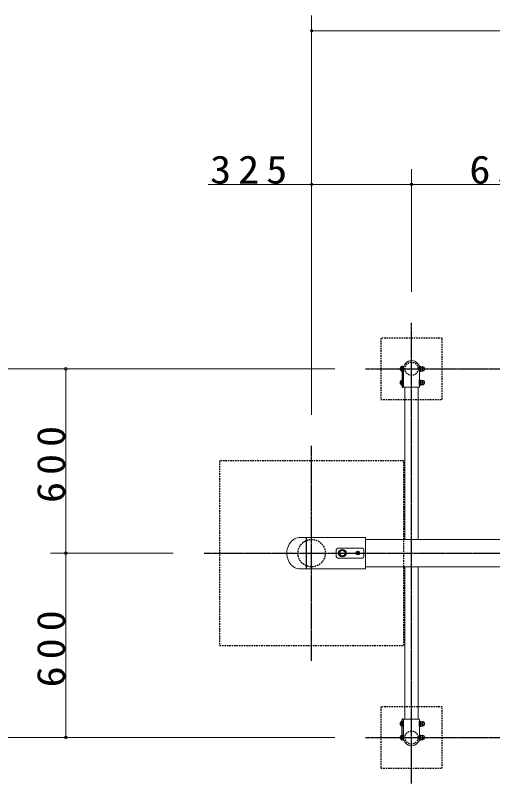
# Model space of a CAD drawing. Units: millimetres at full size. Extents: x -19540 to 51, y -990 to 13350.
# Drawn here: x -16739 to -15186, y 9200 to 11700 of the extents above; entities that cross this region are included whole.
import ezdxf

# ---------------------------------------------------------------- set-up
doc = ezdxf.new("R2010")
doc.units = ezdxf.units.MM
doc.linetypes.add('USER2', pattern=[6, 3, -1, 1, -1])
doc.linetypes.add('USER4', pattern=[8, 5, -3])
doc.layers.add('線', color=2, linetype='Continuous', lineweight=25)
doc.layers.add('補助', color=2, linetype='Continuous', lineweight=13)
doc.styles.add('ＭＳ ゴシック', font='')
doc.styles.get('ＭＳ ゴシック').set_extended_font_data('MS Gothic')

# ---------------------------------------------------------------- blocks, each defined once
blk = doc.blocks.new('dimension_origin')
at = {"color": 0, "linetype": 'Continuous', "lineweight": -2}
blk.add_circle((0, 0), 1.25, dxfattribs=at)

msp = doc.modelspace()

# ---------------------------------------------------------------- linework, layer by layer
at = {"layer": '線', "color": 20, "linetype": 'USER2'}
for p, q in [((-15450, 9200), (-15450, 10700)), ((-15600, 10550), (-12700, 10550)), ((-15775, 9600), (-15775, 10300)), ((-16125, 9950), (-12225, 9950)), ((-15600, 9350), (-12700, 9350))]:
    msp.add_line(p, q, dxfattribs=at)
at = {"layer": '線'}
for p, q in [((-15486.35, 10546.5), (-15486.35, 10553.5)), ((-15483.1, 10556.9), (-15482.1, 10556.9)), ((-15483.1, 10543.1), (-15483.1, 10556.9)), ((-15482.1, 10558), (-15480.5, 10558)), ((-15482.1, 10542), (-15482.1, 10558)), ((-15482.1, 10543.1), (-15482.1, 10556.9)), ((-15480.5, 10558), (-15480.5, 10542)), ((-15480.5, 10555), (-15480.5, 10492)), ((-15478.5, 10557), (-15475.559, 10557)), ((-15423.5, 10558), (-15421.9, 10558)), ((-15423.5, 10542), (-15423.5, 10558)), ((-15421.9, 10558), (-15421.9, 10542)), ((-15421.9, 10542.3), (-15421.9, 10557.7)), ((-15421.9, 10557.7), (-15419.9, 10557.7)), ((-15419.9, 10550.682), (-15421.9, 10550.146)), ((-15419.9, 10542.3), (-15419.9, 10557.7)), ((-15419.9, 10556.5), (-15413.544, 10556.5)), ((-15419.9, 10543.5), (-15419.9, 10556.5)), ((-15419.9, 10550), (-15414.125, 10550)), ((-15413.544, 10556.5), (-15413.4, 10556.25)), ((-15413.4, 10543.75), (-15413.4, 10556.25)), ((-15483.1, 10543.1), (-15482.1, 10543.1)), ((-15482.1, 10542), (-15480.5, 10542)), ((-15423.5, 10542), (-15421.9, 10542)), ((-15419.9, 10549.854), (-15421.9, 10549.318)), ((-15421.9, 10542.3), (-15419.9, 10542.3)), ((-15419.9, 10543.5), (-15413.544, 10543.5)), ((-15413.544, 10543.5), (-15413.4, 10543.75)), ((-15486.35, 10501.5), (-15486.35, 10508.5)), ((-15483.1, 10511.9), (-15482.1, 10511.9)), ((-15483.1, 10498.1), (-15483.1, 10511.9)), ((-15482.1, 10513), (-15480.5, 10513)), ((-15482.1, 10497), (-15482.1, 10513)), ((-15482.1, 10498.1), (-15482.1, 10511.9)), ((-15480.5, 10513), (-15480.5, 10497)), ((-15423.5, 10513), (-15421.9, 10513)), ((-15423.5, 10497), (-15423.5, 10513)), ((-15421.9, 10513), (-15421.9, 10497)), ((-15421.9, 10497.3), (-15421.9, 10512.7)), ((-15421.9, 10512.7), (-15419.9, 10512.7)), ((-15419.9, 10505.682), (-15421.9, 10505.146)), ((-15419.9, 10504.854), (-15421.9, 10504.318)), ((-15419.9, 10497.3), (-15419.9, 10512.7)), ((-15419.9, 10511.5), (-15413.544, 10511.5)), ((-15419.9, 10498.5), (-15419.9, 10511.5)), ((-15419.9, 10505), (-15414.125, 10505)), ((-15413.544, 10511.5), (-15413.4, 10511.25)), ((-15413.4, 10498.75), (-15413.4, 10511.25)), ((-15483.1, 10498.1), (-15482.1, 10498.1)), ((-15482.1, 10497), (-15480.5, 10497)), ((-15423.5, 10497), (-15421.9, 10497)), ((-15421.9, 10497.3), (-15419.9, 10497.3)), ((-15419.9, 10498.5), (-15413.544, 10498.5)), ((-15413.544, 10498.5), (-15413.4, 10498.75)), ((-15792.5, 10000.8), (-15792.5, 9899.2)), ((-15792.5, 10000.8), (-15792.5, 9899.2)), ((-15680.485, 9959.5), (-15685.97, 9950)), ((-15685.97, 9950), (-15680.485, 9940.5)), ((-15669.515, 9959.5), (-15680.485, 9959.5)), ((-15664.03, 9950), (-15669.515, 9959.5)), ((-15669.515, 9940.5), (-15664.03, 9950)), ((-15680.485, 9940.5), (-15669.515, 9940.5)), ((-15483.1, 9401.9), (-15482.1, 9401.9)), ((-15483.1, 9388.1), (-15483.1, 9401.9)), ((-15482.1, 9403), (-15480.5, 9403)), ((-15482.1, 9387), (-15482.1, 9403)), ((-15482.1, 9388.1), (-15482.1, 9401.9)), ((-15480.5, 9345), (-15480.5, 9408)), ((-15480.5, 9403), (-15480.5, 9387)), ((-15423.5, 9403), (-15421.9, 9403)), ((-15423.5, 9387), (-15423.5, 9403)), ((-15421.9, 9403), (-15421.9, 9387)), ((-15421.9, 9387.3), (-15421.9, 9402.7)), ((-15421.9, 9402.7), (-15419.9, 9402.7)), ((-15419.9, 9387.3), (-15419.9, 9402.7)), ((-15419.9, 9401.5), (-15413.544, 9401.5)), ((-15419.9, 9388.5), (-15419.9, 9401.5)), ((-15413.544, 9401.5), (-15413.4, 9401.25)), ((-15413.4, 9388.75), (-15413.4, 9401.25)), ((-15486.35, 9391.5), (-15486.35, 9398.5)), ((-15483.1, 9388.1), (-15482.1, 9388.1)), ((-15482.1, 9387), (-15480.5, 9387)), ((-15423.5, 9387), (-15421.9, 9387)), ((-15419.9, 9395.682), (-15421.9, 9395.146)), ((-15419.9, 9394.854), (-15421.9, 9394.318)), ((-15421.9, 9387.3), (-15419.9, 9387.3)), ((-15419.9, 9395), (-15414.125, 9395)), ((-15419.9, 9388.5), (-15413.544, 9388.5)), ((-15413.544, 9388.5), (-15413.4, 9388.75)), ((-15486.35, 9346.5), (-15486.35, 9353.5)), ((-15483.1, 9356.9), (-15482.1, 9356.9)), ((-15483.1, 9343.1), (-15483.1, 9356.9)), ((-15482.1, 9358), (-15480.5, 9358)), ((-15482.1, 9342), (-15482.1, 9358)), ((-15482.1, 9343.1), (-15482.1, 9356.9)), ((-15480.5, 9358), (-15480.5, 9342)), ((-15423.5, 9358), (-15421.9, 9358)), ((-15423.5, 9342), (-15423.5, 9358)), ((-15421.9, 9358), (-15421.9, 9342)), ((-15421.9, 9342.3), (-15421.9, 9357.7)), ((-15421.9, 9357.7), (-15419.9, 9357.7)), ((-15419.9, 9350.682), (-15421.9, 9350.146)), ((-15419.9, 9342.3), (-15419.9, 9357.7)), ((-15419.9, 9356.5), (-15413.544, 9356.5)), ((-15419.9, 9343.5), (-15419.9, 9356.5)), ((-15419.9, 9350), (-15414.125, 9350)), ((-15413.544, 9356.5), (-15413.4, 9356.25)), ((-15413.4, 9343.75), (-15413.4, 9356.25)), ((-15483.1, 9343.1), (-15482.1, 9343.1)), ((-15482.1, 9342), (-15480.5, 9342)), ((-15478.5, 9343), (-15475.559, 9343)), ((-15423.5, 9342), (-15421.9, 9342)), ((-15419.9, 9349.854), (-15421.9, 9349.318)), ((-15421.9, 9342.3), (-15419.9, 9342.3)), ((-15419.9, 9343.5), (-15413.544, 9343.5)), ((-15413.544, 9343.5), (-15413.4, 9343.75))]:
    msp.add_line(p, q, dxfattribs=at)
at = {"layer": '線', "color": 7, "lineweight": 13}
for p, q in [((-15476.5, 10550), (-15476.5, 10492)), ((-15423.5, 10550), (-15423.5, 10492)), ((-15478.5, 10490), (-15425.5, 10490)), ((-15471.35, 9994.55), (-15471.35, 10490)), ((-15428.65, 9994.55), (-15428.65, 10490)), ((-15792.5, 10000.8), (-15816.299, 10000.8)), ((-15600, 10000.8), (-15792.5, 10000.8)), ((-15600, 10000.8), (-15600, 9899.2)), ((-15600, 9994.55), (-12704.621, 9994.55)), ((-15695, 9961), (-15695, 9939)), ((-15610, 9966), (-15690, 9966)), ((-15605, 9939), (-15605, 9961)), ((-15690, 9934), (-15610, 9934)), ((-15600, 9905.45), (-12704.621, 9905.45)), ((-15471.35, 9905.45), (-15471.35, 9410)), ((-15428.65, 9905.45), (-15428.65, 9410)), ((-15792.5, 9899.2), (-15816.299, 9899.2)), ((-15600, 9899.2), (-15792.5, 9899.2)), ((-15478.5, 9410), (-15425.5, 9410)), ((-15476.5, 9350), (-15476.5, 9408)), ((-15423.5, 9350), (-15423.5, 9408))]:
    msp.add_line(p, q, dxfattribs=at)
at = {"layer": '線', "color": 4, "linetype": 'USER4'}
for points in [[(-15550, 10450), (-15350, 10450), (-15350, 10650), (-15550, 10650)], [(-16075, 9650), (-15475, 9650), (-15475, 10250), (-16075, 10250)], [(-15550, 9250), (-15350, 9250), (-15350, 9450), (-15550, 9450)]]:
    msp.add_lwpolyline(points, close=True, dxfattribs=at)
at = {"layer": '線'}
msp.add_lwpolyline([(-15628, 9948.268), (-15625, 9946.536), (-15622, 9948.268), (-15622, 9951.732), (-15625, 9953.464), (-15628, 9951.732)], close=True, dxfattribs=at)
at = {"layer": '線', "color": 4, "linetype": 'USER4'}
for centre, radius in [((-15450, 10550), 21.35), ((-15775, 9950), 44.55), ((-15450, 9350), 21.35)]:
    msp.add_circle(centre, radius, dxfattribs=at)
at = {"layer": '線'}
for centre, radius in [((-15675, 9950), 12), ((-15675, 9950), 9.5), ((-15625, 9950), 6)]:
    msp.add_circle(centre, radius, dxfattribs=at)
at = {"layer": '線', "color": 7, "lineweight": 13}
for centre, radius, start, end in [((-15450, 10550), 26.5, 0, 180), ((-15474.5, 10492), 2, 180, 270), ((-15425.5, 10492), 2, 270, 0), ((-15816.299, 9970.8), 30, 90, 129.9938), ((-15798.85, 9950), 57.15, 129.9938, 230.0062), ((-15690, 9961), 5, 90, 180), ((-15610, 9961), 5, 0, 90), ((-15690, 9939), 5, 180, 270), ((-15610, 9939), 5, 270, 0), ((-15816.299, 9929.2), 30, 230.0062, 270), ((-15474.5, 9408), 2, 90, 180), ((-15425.5, 9408), 2, 0, 90), ((-15450, 9350), 26.5, 180, 0)]:
    msp.add_arc(centre, radius, start, end, dxfattribs=at)
at = {"layer": '線'}
for centre, radius, start, end in [((-15479.285, 10550), 7.884, 118.93814, 153.64619), ((-15478.5, 10555), 2, 90, 180), ((-15422.932, 10553.25), 9.387, 339.74445, 20.25555), ((-15413.655, 10550), 6.255, 272.33828, 87.66172), ((-15479.285, 10550), 7.884, 206.35381, 241.06186), ((-15422.932, 10546.75), 9.387, 339.74445, 20.25555), ((-15479.285, 10505), 7.884, 118.93814, 153.64619), ((-15479.285, 10505), 7.884, 206.35381, 241.06186), ((-15422.932, 10508.25), 9.387, 339.74445, 20.25555), ((-15422.932, 10501.75), 9.387, 339.74445, 20.25555), ((-15413.655, 10505), 6.255, 272.33828, 87.66172), ((-15478.5, 10492), 2, 180, 270), ((-15479.285, 9395), 7.884, 118.93814, 153.64619), ((-15478.5, 9408), 2, 90, 180), ((-15422.932, 9398.25), 9.387, 339.74445, 20.25555), ((-15413.655, 9395), 6.255, 272.33828, 87.66172), ((-15479.285, 9395), 7.884, 206.35381, 241.06186), ((-15422.932, 9391.75), 9.387, 339.74445, 20.25555), ((-15479.285, 9350), 7.884, 118.93814, 153.64619), ((-15422.932, 9353.25), 9.387, 339.74445, 20.25555), ((-15413.655, 9350), 6.255, 272.33828, 87.66172), ((-15479.285, 9350), 7.884, 206.35381, 241.06186), ((-15478.5, 9345), 2, 180, 270), ((-15422.932, 9346.75), 9.387, 339.74445, 20.25555)]:
    msp.add_arc(centre, radius, start, end, dxfattribs=at)
at = {"layer": '補助'}
for p, q in [((-15775, 10400), (-15775, 11700)), ((-15775, 11650), (-12525, 11650)), ((-15775, 10400), (-15775, 11200)), ((-15450, 10800), (-15450, 11200)), ((-15450, 10800), (-15450, 11200)), ((-16111.429, 11150), (-15450, 11150)), ((-15450, 11150), (-14800, 11150)), ((-15700, 10550), (-17125, 10550)), ((-15700, 10550), (-16625, 10550)), ((-16575, 9950), (-16575, 10550)), ((-16225, 9950), (-16625, 9950)), ((-16225, 9950), (-16625, 9950)), ((-16575, 9350), (-16575, 9950)), ((-15700, 9350), (-17125, 9350)), ((-15700, 9350), (-16625, 9350))]:
    msp.add_line(p, q, dxfattribs=at)

# ---------------------------------------------------------------- block references
at = {"layer": '補助', "xscale": 3.33, "yscale": 3.33}
for p in [(-15775, 11650), (-15775, 11150), (-15450, 11150)]:
    msp.add_blockref('dimension_origin', p, dxfattribs=at)
for p, rotation in [((-15450, 11150), 180), ((-16575, 10550), 270), ((-16575, 9950), 270), ((-16575, 9950), 90), ((-16575, 9350), 90)]:
    msp.add_blockref('dimension_origin', p, dxfattribs=dict(at, rotation=rotation))

# ---------------------------------------------------------------- texts
at = {"layer": '補助', "char_height": 91.64, "attachment_point": 8, "style": 'ＭＳ ゴシック'}
for s, insert in [('\\T1.33;\\W1.1;325', (-15968.571, 11151)), ('\\T1.33;\\W1.1;650', (-15125, 11151))]:
    msp.add_mtext(s, dxfattribs=dict(at, insert=insert))
at = {"layer": '補助', "char_height": 91.64, "attachment_point": 8, "rotation": 90, "style": 'ＭＳ ゴシック'}
for insert in [(-16576, 10250), (-16576, 9650)]:
    msp.add_mtext('\\T1.33;\\W1.1;600', dxfattribs=dict(at, insert=insert))

doc.saveas('drawing.dxf')
